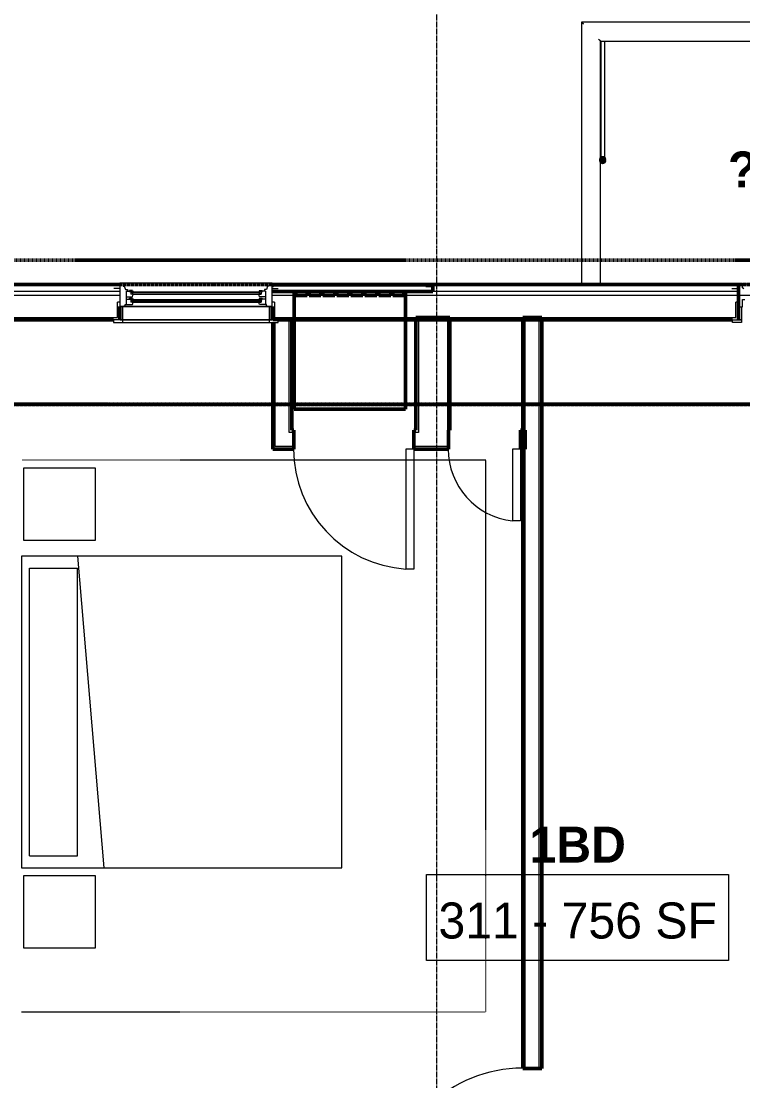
# Model space of a CAD drawing. Header units: inches. Extents: x -4217 to -1814, y 9706 to 12425.
# Drawn here: x -2931.2 to -2750.9, y 11919.4 to 12184.4 of the extents above; entities that cross this region are included whole.
import ezdxf

# ---------------------------------------------------------------- set-up
doc = ezdxf.new("R2010")
doc.units = ezdxf.units.IN
doc.header["$MEASUREMENT"] = 0
for name, pattern in [('Dash', [0.25, 0.125, -0.125]), ('Dash 1_16_', [0.125, 0.0625, -0.0625]), ('Double Dash 3_8_', [1, 0.375, -0.125, 0.125, -0.125, 0.125, -0.125]), ('Grid Line 1_2_', [0.875, 0.5, -0.125, 0.125, -0.125])]:
    doc.linetypes.add(name, pattern=pattern)
for name, color, linetype, lineweight in [('A-ANNO-DIMS', 211, 'Continuous', 9), ('A-ANNO-DIMS-96', 211, 'Continuous', 9), ('A-AREA-IDEN', 2, 'Continuous', 9), ('A-DOOR-1', 250, 'Continuous', 9), ('A-DOOR-2', 90, 'Continuous', 20), ('A-DOOR-FRAM-1', 90, 'Continuous', 20), ('A-DOOR-FRAM-2', 250, 'Continuous', 9), ('A-FLOR-1', 50, 'Continuous', 13), ('A-FLOR-HRAL-2', 250, 'Continuous', 9), ('A-GENM-3', 10, 'Continuous', 50), ('A-GLAZ-1', 250, 'Continuous', 9), ('A-GLAZ-2', 90, 'Continuous', 20), ('A-GLAZ-4', 10, 'Continuous', 50), ('A-WALL-3', 10, 'Continuous', 50), ('A-WALL-4', 50, 'Continuous', 13), ('C-PROP-LINE-1', 10, 'Double Dash 3_8_', 50), ('C-PROP-LINE-2', 91, 'Dash 1_16_', 50), ('I-FURN-1', 250, 'Continuous', 9), ('I-FURN-HDLN-1', 250, 'Dash', 9), ('S-GRID-1', 1, 'Grid Line 1_2_', 9)]:
    doc.layers.add(name, color=color, linetype=linetype, lineweight=lineweight)
doc.styles.add('Century Gothic', font='ufonts.com_century-gothic.ttf', dxfattribs={"height": 9})
doc.styles.add('Century Gothic_B', font='GOTHICB.TTF', dxfattribs={"height": 9})
doc.dimstyles.new('OD__1_8__Tol__', dxfattribs={"dimscale": 12, "dimtxt": 9.397514, "dimasz": 1, "dimexe": 0.75, "dimexo": 0.5, "dimgap": 0.125, "dimtad": 1, "dimdec": 3, "dimrnd": 0.125, "dimzin": 3, "dimdsep": 46, "dimlunit": 4, "dimtxsty": 'Century Gothic', "dimblk1": 'OBLIQUE', "dimblk2": 'OBLIQUE', "dimsah": 1, "dimcen": 0.09, "dimdle": 0.75, "dimazin": 0, "dimtfac": 1, "dimtdec": 4, "dimtix": 1, "dimtmove": 0, "dimatfit": 3, "dimfxl": 1, "dimtvp": 1, "dimtfill": 1, "dimfrac": 2, "dimtolj": 1, "dimtzin": 0, "dimarcsym": 2})

# ---------------------------------------------------------------- blocks, each defined once
blk = doc.blocks.new('DIMBLOCK3-FLOOR PLAN - 3RD FLOOR')
at = {"layer": 'A-ANNO-DIMS-96'}
for p, q in [((-3137.12, 12116.34), (-3137.12, 12244.86)), ((-2935.52, 12116.34), (-2935.52, 12244.86)), ((-3137.12, 12235.86), (-2935.52, 12235.86)), ((-3137.12, 12235.86), (-3137.12, 12116.34)), ((-2935.52, 12235.86), (-2935.52, 12116.34))]:
    blk.add_line(p, q, dxfattribs=at)
at = {"layer": 'A-ANNO-DIMS-96', "lineweight": 50}
for p, q in [((-3137.12, 12235.86), (-3131.12, 12241.86)), ((-2935.52, 12235.86), (-2929.52, 12241.86)), ((-3137.12, 12235.86), (-3143.12, 12229.86)), ((-2935.52, 12235.86), (-2941.52, 12229.86))]:
    blk.add_line(p, q, dxfattribs=at)
at = {"layer": 'A-ANNO-DIMS-96', "color": 0, "insert": (-3067.05, 12248.89), "char_height": 9, "width": 73.7481, "attachment_point": 1, "line_spacing_factor": 0.984502, "style": 'Century Gothic', "bg_fill": 3, "box_fill_scale": 1.25, "bg_fill_color": 256, "bg_fill_true_color": 13158600, "bg_fill_transparency": 0}
blk.add_mtext('16\' - 9 5/8"', dxfattribs=at)
blk = doc.blocks.new('_Oblique')
at = {"color": 0, "linetype": 'ByBlock', "lineweight": -2}
blk.add_line((-0.5, -0.5), (0.5, 0.5), dxfattribs=at)
blk = doc.blocks.new('DIMBLOCK4-FLOOR PLAN - 3RD FLOOR')
at = {"layer": 'A-ANNO-DIMS-96'}
for p, q in [((-2935.52, 12116.34), (-2935.52, 12244.86)), ((-2072.36, 12120.15), (-2072.36, 12244.86)), ((-2935.52, 12235.86), (-2063.36, 12235.86)), ((-2935.52, 12235.86), (-2935.52, 12116.34)), ((-2072.36, 12235.86), (-2072.36, 12120.15))]:
    blk.add_line(p, q, dxfattribs=at)
at = {"layer": 'A-ANNO-DIMS-96', "lineweight": 50}
for p, q in [((-2935.52, 12235.86), (-2929.52, 12241.86)), ((-2072.36, 12235.86), (-2066.36, 12241.86)), ((-2935.52, 12235.86), (-2941.52, 12229.86)), ((-2072.36, 12235.86), (-2078.36, 12229.86))]:
    blk.add_line(p, q, dxfattribs=at)
at = {"layer": 'A-ANNO-DIMS-96', "color": 0, "insert": (-2538.18, 12248.89), "char_height": 9, "width": 82.1611, "attachment_point": 1, "line_spacing_factor": 0.984502, "style": 'Century Gothic', "bg_fill": 3, "box_fill_scale": 1.25, "bg_fill_color": 256, "bg_fill_true_color": 13158600, "bg_fill_transparency": 0}
blk.add_mtext('71\' - 11 1/8"', dxfattribs=at)

msp = doc.modelspace()

# ---------------------------------------------------------------- linework, layer by layer
at = {"layer": 'A-AREA-IDEN', "flags": 128}
msp.add_lwpolyline([(-2829.9169, 11971.02985), (-2754.41139, 11971.02985), (-2754.41139, 11949.53379), (-2829.9169, 11949.53379)], close=True, dxfattribs=at)
at = {"layer": 'A-DOOR-1'}
for centre, radius, start, end in [((-2833.06124, 12077.4394), 30.06659, 180, 266.1859252), ((-2806.43624, 12077.4394), 18.06659, 180, 263.644241), ((-2805.87374, 11888.5394), 34.06659, 90, 176.634313)]:
    msp.add_arc(centre, radius, start, end, dxfattribs=at)
at = {"layer": 'A-DOOR-2'}
for p, q in [((-2835.06124, 12077.4394), (-2835.06124, 12047.4394)), ((-2833.06124, 12077.4394), (-2835.06124, 12077.4394)), ((-2833.06124, 12077.4394), (-2833.06124, 12047.4394)), ((-2808.43624, 12077.4394), (-2808.43624, 12059.48385)), ((-2806.43624, 12077.4394), (-2808.43624, 12077.4394)), ((-2806.43624, 12077.4394), (-2806.43624, 12059.48385)), ((-2806.43624, 12059.48385), (-2808.43624, 12059.48385)), ((-2833.06124, 12047.4394), (-2835.06124, 12047.4394))]:
    msp.add_line(p, q, dxfattribs=at)
at = {"layer": 'A-GENM-3'}
msp.add_line((-2862.99874, 12087.4019), (-2835.12374, 12087.4019), dxfattribs=at)
at = {"layer": 'A-WALL-3'}
for p, q in [((-2863.06124, 12082.1894), (-2863.57374, 12082.1894)), ((-2863.06124, 12077.4394), (-2863.06124, 12082.1894)), ((-2832.56124, 12082.1894), (-2833.06124, 12082.1894)), ((-2833.06124, 12082.1894), (-2833.06124, 12077.4394)), ((-2824.43624, 12077.4394), (-2824.43624, 12082.1894)), ((-2824.43624, 12082.1894), (-2824.06124, 12082.1894)), ((-2805.24874, 12082.1894), (-2806.43624, 12082.1894)), ((-2806.43624, 12082.1894), (-2806.43624, 12077.4394)), ((-2805.24874, 12077.4394), (-2805.24874, 12082.1894)), ((-2868.32374, 12077.4394), (-2867.69874, 12077.4394)), ((-2867.69874, 12077.4394), (-2863.57374, 12077.4394)), ((-2863.57374, 12077.4394), (-2863.06124, 12077.4394)), ((-2833.06124, 12077.4394), (-2824.43624, 12077.4394)), ((-2806.43624, 12077.4394), (-2805.24874, 12077.4394)), ((-2805.87374, 11922.5394), (-2801.12374, 11922.5394))]:
    msp.add_line(p, q, dxfattribs=at)
at = {"layer": 'A-WALL-4'}
for p, q in [((-2831.93624, 12082.1894), (-2831.93624, 12081.5644)), ((-2824.68624, 12082.1894), (-2824.68624, 12081.5644)), ((-2863.57374, 12081.5644), (-2864.19874, 12081.5644)), ((-2863.06124, 12081.5644), (-2863.57374, 12081.5644)), ((-2831.93624, 12081.5644), (-2833.06124, 12081.5644)), ((-2824.43624, 12081.5644), (-2824.68624, 12081.5644)), ((-2805.24874, 12081.5644), (-2806.43624, 12081.5644)), ((-2864.19874, 12078.0644), (-2867.69874, 12078.0644)), ((-2863.57374, 12078.0644), (-2864.19874, 12078.0644)), ((-2863.06124, 12078.0644), (-2863.57374, 12078.0644)), ((-2824.43624, 12078.0644), (-2833.06124, 12078.0644)), ((-2805.24874, 12078.0644), (-2806.43624, 12078.0644))]:
    msp.add_line(p, q, dxfattribs=at)
at = {"layer": 'C-PROP-LINE-1'}
msp.add_line((-3833.41046, 12088.68951), (-1910.90801, 12088.68951), dxfattribs=at)
at = {"layer": 'C-PROP-LINE-2'}
msp.add_line((-2099.26202, 12088.5894), (-3832.16202, 12088.5894), dxfattribs=at)
at = {"layer": 'I-FURN-1'}
for p, q in [((-2930.58624, 12072.6644), (-2930.58624, 12054.6644)), ((-2912.58624, 12072.6644), (-2930.58624, 12072.6644)), ((-2912.58624, 12054.6644), (-2912.58624, 12072.6644)), ((-2930.58624, 12054.6644), (-2912.58624, 12054.6644)), ((-2931.08624, 12050.6644), (-2931.08624, 11972.6644)), ((-2851.08624, 12050.6644), (-2931.08624, 12050.6644)), ((-2917.08624, 12050.6644), (-2910.50662, 11972.6644)), ((-2851.08624, 11972.6644), (-2851.08624, 12050.6644)), ((-2929.08624, 12047.6644), (-2917.08624, 12047.6644)), ((-2929.08624, 11975.6644), (-2929.08624, 12047.6644)), ((-2917.08624, 11975.6644), (-2917.08624, 12047.6644)), ((-2929.08624, 11975.6644), (-2917.08624, 11975.6644)), ((-2931.08624, 11972.6644), (-2851.08624, 11972.6644)), ((-2930.58624, 11970.73256), (-2930.58624, 11952.73256)), ((-2912.58624, 11970.73256), (-2930.58624, 11970.73256)), ((-2912.58624, 11952.73256), (-2912.58624, 11970.73256)), ((-2930.58624, 11952.73256), (-2912.58624, 11952.73256))]:
    msp.add_line(p, q, dxfattribs=at)
at = {"layer": 'I-FURN-HDLN-1'}
for p, q in [((-2815.08624, 12074.6644), (-2931.08624, 12074.6644)), ((-2815.08624, 11936.6644), (-2815.08624, 12074.6644)), ((-2931.08624, 11936.6644), (-2815.08624, 11936.6644))]:
    msp.add_line(p, q, dxfattribs=at)

# ---------------------------------------------------------------- texts
at = {"layer": 'A-AREA-IDEN', "char_height": 9, "attachment_point": 1}
for s, insert, width, style in [('\\fCentury Gothic|b1|i0|c0|p34|;?', (-2754.57675, 12151.86491), 8.787, 'Century Gothic_B'), ('1BD', (-2804.16415, 11982.998), 28.785, 'Century Gothic_B'), ('311 - 756 SF', (-2826.9169, 11964.02985), 83.931, 'Century Gothic')]:
    msp.add_mtext(s, dxfattribs=dict(at, insert=insert, width=width, style=style))

# ---------------------------------------------------------------- dimensions: what is measured, and where the dimension line sits
at = {"layer": 'A-ANNO-DIMS'}
dim = msp.add_linear_dim(base=(-2935.52374, 12235.85696), p1=(-3137.12374, 12110.3394), p2=(-2935.52374, 12110.3394), dimstyle='OD__1_8__Tol__', override={"dimpost": '<>', "dimfxl": 201.6}, dxfattribs=at)
dim.commit()
dim.dimension.update_dxf_attribs({"geometry": 'DIMBLOCK3-FLOOR PLAN - 3RD FLOOR', "text_midpoint": (-3036.32374, 12242.58198)})

# ---------------------------------------------------------------- next in the draw order: dimensions: what is measured, and where the dimension line sits
dim = msp.add_linear_dim(base=(-2072.3612366797, 12235.8569580195), p1=(-2935.5237366792, 12110.3393961105), p2=(-2072.3612366797, 12114.1518961105), dimstyle='OD__1_8__Tol__', override={"dimpost": '<>', "dimfxl": 863.17092}, dxfattribs=at)
dim.commit()
dim.dimension.update_dxf_attribs({"geometry": 'DIMBLOCK4-FLOOR PLAN - 3RD FLOOR', "text_midpoint": (-2503.9424866795, 12242.5819750534)})

# ---------------------------------------------------------------- next in the draw order: linework, layer by layer
at = {"layer": 'A-DOOR-FRAM-1'}
for p, q in [((-2751.98624, 12118.9019), (-2751.98624, 12113.0269)), ((-2751.98624, 12118.9019), (-2750.95499, 12118.9019)), ((-2750.95499, 12117.78025), (-2750.95499, 12118.9019)), ((-2753.61124, 12117.5894), (-2751.98624, 12117.5894)), ((-2751.98624, 12118.5894), (-2751.98624, 12118.7769)), ((-2750.61124, 12117.53955), (-2750.95499, 12117.78025)), ((-2750.95499, 12114.8089), (-2750.37624, 12114.8089)), ((-2750.95499, 12113.0269), (-2750.95499, 12114.8089)), ((-2751.98624, 12113.0269), (-2750.95499, 12113.0269))]:
    msp.add_line(p, q, dxfattribs=at)
at = {"layer": 'A-DOOR-FRAM-2'}
for p, q in [((-2751.86124, 12109.7144), (-2751.86124, 12113.0269)), ((-2751.86124, 12113.0269), (-2751.23624, 12113.0269)), ((-2751.23624, 12113.0269), (-2751.23624, 12109.7144)), ((-2753.48624, 12109.0894), (-2753.48624, 12109.7144)), ((-2753.48624, 12109.7144), (-2751.23624, 12109.7144)), ((-2751.23624, 12109.0894), (-2753.48624, 12109.0894)), ((-2751.23624, 12109.7144), (-2751.86124, 12109.7144)), ((-2751.23624, 12109.7144), (-2751.23624, 12109.0894))]:
    msp.add_line(p, q, dxfattribs=at)
at = {"layer": 'A-FLOR-1'}
for p, q in [((-2786.42433, 12118.7769), (-2714.53546, 12118.7769)), ((-2715.86124, 12115.8394), (-2751.98624, 12115.8394))]:
    msp.add_line(p, q, dxfattribs=at)
at = {"layer": 'A-FLOR-HRAL-2'}
for p, q in [((-2677.09933, 12184.2016), (-2791.14874, 12184.2016)), ((-2791.14874, 12184.2016), (-2791.14874, 12118.5894)), ((-2786.42433, 12179.47719), (-2681.82374, 12179.47719)), ((-2786.42433, 12118.5894), (-2786.42433, 12179.47719))]:
    msp.add_line(p, q, dxfattribs=at)
for points, knots in [([(-2791.14874, 12184.2016), (-2791.14855, 12184.2016), (-2791.14068, 12184.19345), (-2791.11393, 12184.16689), (-2791.08663, 12184.13948), (-2791.05794, 12184.11078), (-2791.03158, 12184.08461), (-2791.00365, 12184.05642), (-2790.96467, 12184.01759), (-2790.92169, 12183.97464), (-2790.88558, 12183.93826), (-2790.84771, 12183.90069), (-2790.77925, 12183.83223), (-2790.71844, 12183.77039), (-2790.6763, 12183.72916)], [0, 0, 0, 0, 0.166666667, 0.25, 0.333333333, 0.416666667, 0.458333333, 0.5, 0.583333333, 0.666666667, 0.708333333, 0.75, 0.833333333, 1, 1, 1, 1]), ([(-2786.89677, 12179.94963), (-2786.85462, 12179.9084), (-2786.79387, 12179.84657), (-2786.71549, 12179.76832), (-2786.66902, 12179.722), (-2786.6343, 12179.68697), (-2786.60053, 12179.65344), (-2786.56943, 12179.62238), (-2786.54148, 12179.59418), (-2786.51512, 12179.56801), (-2786.48644, 12179.53932), (-2786.45913, 12179.51191), (-2786.43239, 12179.48534), (-2786.42451, 12179.47719), (-2786.42433, 12179.47719)], [0, 0, 0, 0, 0.166666667, 0.25, 0.333333333, 0.375, 0.416666667, 0.5, 0.541666667, 0.583333333, 0.666666667, 0.75, 0.833333333, 1, 1, 1, 1])]:
    msp.add_open_spline(points, degree=3, knots=knots, dxfattribs=at)
at = {"layer": 'A-GENM-3'}
for p, q in [((-2862.99874, 12116.8394), (-2862.99874, 12087.4019)), ((-2862.56124, 12116.8394), (-2862.99874, 12116.8394)), ((-2862.56124, 12115.8394), (-2862.56124, 12116.8394)), ((-2859.26436, 12116.8394), (-2859.76436, 12116.8394)), ((-2859.76436, 12116.8394), (-2859.76436, 12115.8394)), ((-2859.26436, 12115.8394), (-2859.26436, 12116.8394)), ((-2855.77999, 12116.8394), (-2856.27999, 12116.8394)), ((-2856.27999, 12116.8394), (-2856.27999, 12115.8394)), ((-2855.77999, 12115.8394), (-2855.77999, 12116.8394)), ((-2852.29561, 12116.8394), (-2852.79561, 12116.8394)), ((-2852.79561, 12116.8394), (-2852.79561, 12115.8394)), ((-2852.29561, 12115.8394), (-2852.29561, 12116.8394)), ((-2848.81124, 12116.8394), (-2849.31124, 12116.8394)), ((-2849.31124, 12116.8394), (-2849.31124, 12115.8394)), ((-2848.81124, 12115.8394), (-2848.81124, 12116.8394)), ((-2845.32686, 12116.8394), (-2845.82686, 12116.8394)), ((-2845.82686, 12116.8394), (-2845.82686, 12115.8394)), ((-2845.32686, 12115.8394), (-2845.32686, 12116.8394)), ((-2841.84249, 12116.8394), (-2842.34249, 12116.8394)), ((-2842.34249, 12116.8394), (-2842.34249, 12115.8394)), ((-2841.84249, 12115.8394), (-2841.84249, 12116.8394)), ((-2838.35811, 12116.8394), (-2838.85811, 12116.8394)), ((-2838.85811, 12116.8394), (-2838.85811, 12115.8394)), ((-2838.35811, 12115.8394), (-2838.35811, 12116.8394)), ((-2835.12374, 12116.8394), (-2835.56124, 12116.8394)), ((-2835.56124, 12116.8394), (-2835.56124, 12115.8394)), ((-2835.12374, 12087.4019), (-2835.12374, 12116.8394)), ((-2859.76436, 12115.8394), (-2862.56124, 12115.8394)), ((-2856.27999, 12115.8394), (-2859.26436, 12115.8394)), ((-2852.79561, 12115.8394), (-2855.77999, 12115.8394)), ((-2849.31124, 12115.8394), (-2852.29561, 12115.8394)), ((-2845.82686, 12115.8394), (-2848.81124, 12115.8394)), ((-2842.34249, 12115.8394), (-2845.32686, 12115.8394)), ((-2838.85811, 12115.8394), (-2841.84249, 12115.8394)), ((-2835.56124, 12115.8394), (-2838.35811, 12115.8394))]:
    msp.add_line(p, q, dxfattribs=at)
at = {"layer": 'A-GLAZ-1'}
for p, q in [((-2903.81671, 12116.6519), (-2903.22296, 12116.6519)), ((-2903.81671, 12116.2769), (-2903.22296, 12116.2769)), ((-2903.34796, 12116.6519), (-2903.34796, 12116.2769)), ((-2903.22296, 12116.7769), (-2871.82452, 12116.7769)), ((-2903.22296, 12116.6519), (-2871.82452, 12116.6519)), ((-2903.22296, 12116.2769), (-2871.82452, 12116.2769)), ((-2871.23077, 12116.6519), (-2871.82452, 12116.6519)), ((-2871.23077, 12116.2769), (-2871.82452, 12116.2769)), ((-2871.69952, 12116.6519), (-2871.69952, 12116.2769)), ((-2903.81671, 12114.7144), (-2903.22296, 12114.7144)), ((-2903.81671, 12114.3394), (-2903.22296, 12114.3394)), ((-2903.34796, 12114.7144), (-2903.34796, 12114.3394)), ((-2903.22296, 12116.1519), (-2871.82452, 12116.1519)), ((-2903.22296, 12114.8394), (-2871.82452, 12114.8394)), ((-2903.22296, 12114.7144), (-2871.82452, 12114.7144)), ((-2903.22296, 12114.3394), (-2871.82452, 12114.3394)), ((-2903.22296, 12114.2144), (-2871.82452, 12114.2144)), ((-2871.23077, 12114.7144), (-2871.82452, 12114.7144)), ((-2871.23077, 12114.3394), (-2871.82452, 12114.3394)), ((-2871.69952, 12114.7144), (-2871.69952, 12114.3394)), ((-2868.57452, 12113.0894), (-2906.47296, 12113.0894)), ((-2906.47296, 12113.0894), (-2906.47296, 12109.7144)), ((-2905.84796, 12113.0894), (-2905.84796, 12109.7144)), ((-2869.19952, 12113.0894), (-2869.19952, 12109.7144)), ((-2868.57452, 12109.7144), (-2868.57452, 12113.0894)), ((-2866.94952, 12109.7144), (-2908.09796, 12109.7144)), ((-2908.09796, 12109.7144), (-2908.09796, 12109.0894)), ((-2908.09796, 12109.0894), (-2866.94952, 12109.0894)), ((-2906.47296, 12109.7144), (-2868.57452, 12109.7144)), ((-2905.84796, 12109.7144), (-2905.84796, 12109.0894)), ((-2869.19952, 12109.7144), (-2869.19952, 12109.0894)), ((-2866.94952, 12109.0894), (-2866.94952, 12109.7144))]:
    msp.add_line(p, q, dxfattribs=at)
at = {"layer": 'A-GLAZ-2'}
for p, q in [((-2868.51202, 12118.9644), (-2906.53546, 12118.9644)), ((-2906.53546, 12118.9644), (-2906.53546, 12113.0894)), ((-2905.72296, 12118.9644), (-2905.72296, 12118.1519)), ((-2869.32452, 12118.9644), (-2869.32452, 12118.1519)), ((-2868.51202, 12113.0894), (-2868.51202, 12118.9644)), ((-2906.53546, 12117.5894), (-2908.03546, 12117.5894)), ((-2905.72296, 12118.1519), (-2905.44827, 12118.1519)), ((-2905.44827, 12118.1519), (-2905.12921, 12117.3394)), ((-2905.12921, 12117.3394), (-2904.66046, 12117.3394)), ((-2904.94171, 12116.9019), (-2904.09796, 12116.9019)), ((-2904.94171, 12116.9019), (-2904.94171, 12113.5894)), ((-2904.66046, 12117.3394), (-2904.66046, 12116.9019)), ((-2903.37921, 12117.12065), (-2904.09796, 12117.12065)), ((-2904.09796, 12116.7769), (-2904.09796, 12117.12065)), ((-2903.22608, 12116.7769), (-2904.09796, 12116.7769)), ((-2903.81671, 12116.7769), (-2903.81671, 12116.1519)), ((-2903.37921, 12117.12065), (-2903.22608, 12116.7769)), ((-2871.66827, 12117.12065), (-2871.82139, 12116.7769)), ((-2871.82139, 12116.7769), (-2870.94952, 12116.7769)), ((-2871.66827, 12117.12065), (-2870.94952, 12117.12065)), ((-2871.23077, 12116.7769), (-2871.23077, 12116.1519)), ((-2870.94952, 12116.7769), (-2870.94952, 12117.12065)), ((-2870.10577, 12116.9019), (-2870.94952, 12116.9019)), ((-2870.38702, 12117.3394), (-2870.38702, 12116.9019)), ((-2869.91827, 12117.3394), (-2870.38702, 12117.3394)), ((-2870.10577, 12116.9019), (-2870.10577, 12113.5894)), ((-2869.5992, 12118.1519), (-2869.91827, 12117.3394)), ((-2869.32452, 12118.1519), (-2869.5992, 12118.1519)), ((-2868.51202, 12117.5894), (-2867.01202, 12117.5894)), ((-2905.19171, 12113.36956), (-2905.19171, 12113.5894)), ((-2905.19171, 12113.5894), (-2903.37921, 12113.5894)), ((-2904.94171, 12115.5269), (-2903.37921, 12115.5269)), ((-2904.94171, 12114.9644), (-2904.09796, 12114.9644)), ((-2903.37921, 12115.18315), (-2904.09796, 12115.18315)), ((-2904.09796, 12114.8394), (-2904.09796, 12115.18315)), ((-2903.22608, 12114.8394), (-2904.09796, 12114.8394)), ((-2903.22296, 12116.1519), (-2903.81671, 12116.1519)), ((-2903.81671, 12114.8394), (-2903.81671, 12114.2144)), ((-2903.22296, 12114.2144), (-2903.81671, 12114.2144)), ((-2903.37921, 12115.5269), (-2903.22296, 12116.1519)), ((-2903.37921, 12115.18315), (-2903.22608, 12114.8394)), ((-2903.37921, 12113.5894), (-2903.22296, 12114.2144)), ((-2871.82452, 12116.1519), (-2871.23077, 12116.1519)), ((-2871.66827, 12115.5269), (-2871.82452, 12116.1519)), ((-2871.82452, 12114.2144), (-2871.23077, 12114.2144)), ((-2871.66827, 12113.5894), (-2871.82452, 12114.2144)), ((-2871.66827, 12115.18315), (-2871.82139, 12114.8394)), ((-2871.82139, 12114.8394), (-2870.94952, 12114.8394)), ((-2870.10577, 12115.5269), (-2871.66827, 12115.5269)), ((-2871.66827, 12115.18315), (-2870.94952, 12115.18315)), ((-2869.85577, 12113.5894), (-2871.66827, 12113.5894)), ((-2871.23077, 12114.8394), (-2871.23077, 12114.2144)), ((-2870.94952, 12114.8394), (-2870.94952, 12115.18315)), ((-2870.10577, 12114.9644), (-2870.94952, 12114.9644)), ((-2869.85577, 12113.36956), (-2869.85577, 12113.5894)), ((-2906.53546, 12113.0894), (-2868.51202, 12113.0894)), ((-2905.19171, 12113.36956), (-2905.52559, 12113.0894)), ((-2869.85577, 12113.36956), (-2869.52189, 12113.0894))]:
    msp.add_line(p, q, dxfattribs=at)
at = {"layer": 'A-GLAZ-4'}
for p, q in [((-2868.13546, 12118.5894), (-2830.11202, 12118.5894)), ((-2830.11202, 12118.5269), (-2868.13546, 12118.5269))]:
    msp.add_line(p, q, dxfattribs=at)
at = {"layer": 'A-WALL-3'}
for p, q in [((-2906.53546, 12118.5894), (-2984.66124, 12118.5894)), ((-2868.13546, 12118.5894), (-2868.51202, 12118.5894)), ((-2868.51202, 12118.3394), (-2868.13546, 12118.3394)), ((-2828.36202, 12116.8394), (-2868.51202, 12116.8394)), ((-2868.13546, 12118.3394), (-2868.13546, 12118.5894)), ((-2751.98624, 12118.5894), (-2830.11202, 12118.5894)), ((-2830.11202, 12118.5894), (-2830.11202, 12118.3394)), ((-2830.11202, 12118.3394), (-2828.36202, 12118.3394)), ((-2828.36202, 12118.3394), (-2828.36202, 12116.8394)), ((-2751.98624, 12109.7144), (-2751.98624, 12118.5894)), ((-2906.53546, 12109.7144), (-2906.53546, 12113.0894)), ((-2868.51202, 12113.0894), (-2868.51202, 12109.7144)), ((-2983.16124, 12109.7144), (-2908.09796, 12109.7144)), ((-2868.32374, 12109.8144), (-2868.32374, 12109.7144)), ((-2863.57374, 12109.8144), (-2868.32374, 12109.8144)), ((-2868.32374, 12109.0894), (-2868.32374, 12077.4394)), ((-2866.94952, 12109.7144), (-2753.48624, 12109.7144)), ((-2863.57374, 12082.1894), (-2863.57374, 12109.8144)), ((-2824.06124, 12110.3394), (-2832.56124, 12110.3394)), ((-2832.56124, 12110.3394), (-2832.56124, 12082.1894)), ((-2824.06124, 12082.1894), (-2824.06124, 12110.3394)), ((-2805.87374, 12110.3394), (-2805.87374, 11922.5394)), ((-2801.12374, 12110.3394), (-2805.87374, 12110.3394)), ((-2801.12374, 11922.5394), (-2801.12374, 12110.3394))]:
    msp.add_line(p, q, dxfattribs=at)
at = {"layer": 'A-WALL-3', "flags": 128}
for points in [[(-2785.37929, 12149.72101), (-2785.39382, 12149.86211), (-2785.43656, 12149.99501), (-2785.50503, 12150.11198), (-2785.59526, 12150.20623), (-2785.70199, 12150.27229), (-2785.81902, 12150.3063), (-2785.93956, 12150.3063), (-2786.05659, 12150.27229), (-2786.16332, 12150.20623), (-2786.25355, 12150.11198), (-2786.32202, 12149.99501), (-2786.36476, 12149.86211), (-2786.37929, 12149.72101)], [(-2786.37929, 12149.72101), (-2786.36476, 12149.57991), (-2786.32202, 12149.44702), (-2786.25355, 12149.33004), (-2786.16332, 12149.23579), (-2786.05659, 12149.16974), (-2785.93956, 12149.13572), (-2785.81902, 12149.13572), (-2785.70199, 12149.16974), (-2785.59526, 12149.23579), (-2785.50503, 12149.33004), (-2785.43656, 12149.44702), (-2785.39382, 12149.57991), (-2785.37929, 12149.72101)]]:
    msp.add_lwpolyline(points, dxfattribs=at)
at = {"layer": 'A-WALL-4'}
for p, q in [((-2786.37929, 12179.47719), (-2786.37929, 12149.72101)), ((-2785.37929, 12149.72101), (-2785.37929, 12179.47719)), ((-2906.53546, 12118.3394), (-2984.66124, 12118.3394)), ((-2906.53546, 12116.8394), (-2984.66124, 12116.8394)), ((-2751.98624, 12118.3394), (-2828.36202, 12118.3394)), ((-2751.98624, 12116.8394), (-2828.36202, 12116.8394)), ((-2906.53546, 12115.8394), (-2984.66124, 12115.8394)), ((-2907.16046, 12110.3394), (-2907.16046, 12114.1519)), ((-2906.53546, 12114.1519), (-2907.16046, 12114.1519)), ((-2751.98624, 12115.8394), (-2868.51202, 12115.8394)), ((-2867.88702, 12114.1519), (-2868.51202, 12114.1519)), ((-2867.88702, 12114.1519), (-2867.88702, 12110.3394)), ((-2752.61124, 12110.3394), (-2752.61124, 12114.1519)), ((-2751.98624, 12114.1519), (-2752.61124, 12114.1519)), ((-2984.03624, 12110.3394), (-2907.16046, 12110.3394)), ((-2867.88702, 12110.3394), (-2752.61124, 12110.3394)), ((-2867.69874, 12109.7144), (-2867.69874, 12109.8144)), ((-2867.69874, 12078.0644), (-2867.69874, 12109.0894)), ((-2864.19874, 12081.5644), (-2864.19874, 12109.8144)), ((-2831.93624, 12110.3394), (-2831.93624, 12082.1894)), ((-2824.68624, 12110.3394), (-2824.68624, 12082.1894)), ((-2805.24874, 11922.5394), (-2805.24874, 12110.3394)), ((-2801.74874, 11922.5394), (-2801.74874, 12110.3394))]:
    msp.add_line(p, q, dxfattribs=at)
at = {"layer": 'C-PROP-LINE-1'}
msp.add_line((-3869.44796, 12124.68951), (-1910.90801, 12124.68951), dxfattribs=at)
at = {"layer": 'C-PROP-LINE-2'}
msp.add_line((-2636.92374, 12118.5894), (-3860.72374, 12118.5894), dxfattribs=at)
at = {"layer": 'S-GRID-1'}
msp.add_line((-2827.32374, 9836.17969), (-2827.32374, 12376.79045), dxfattribs=at)

doc.saveas('drawing.dxf')
